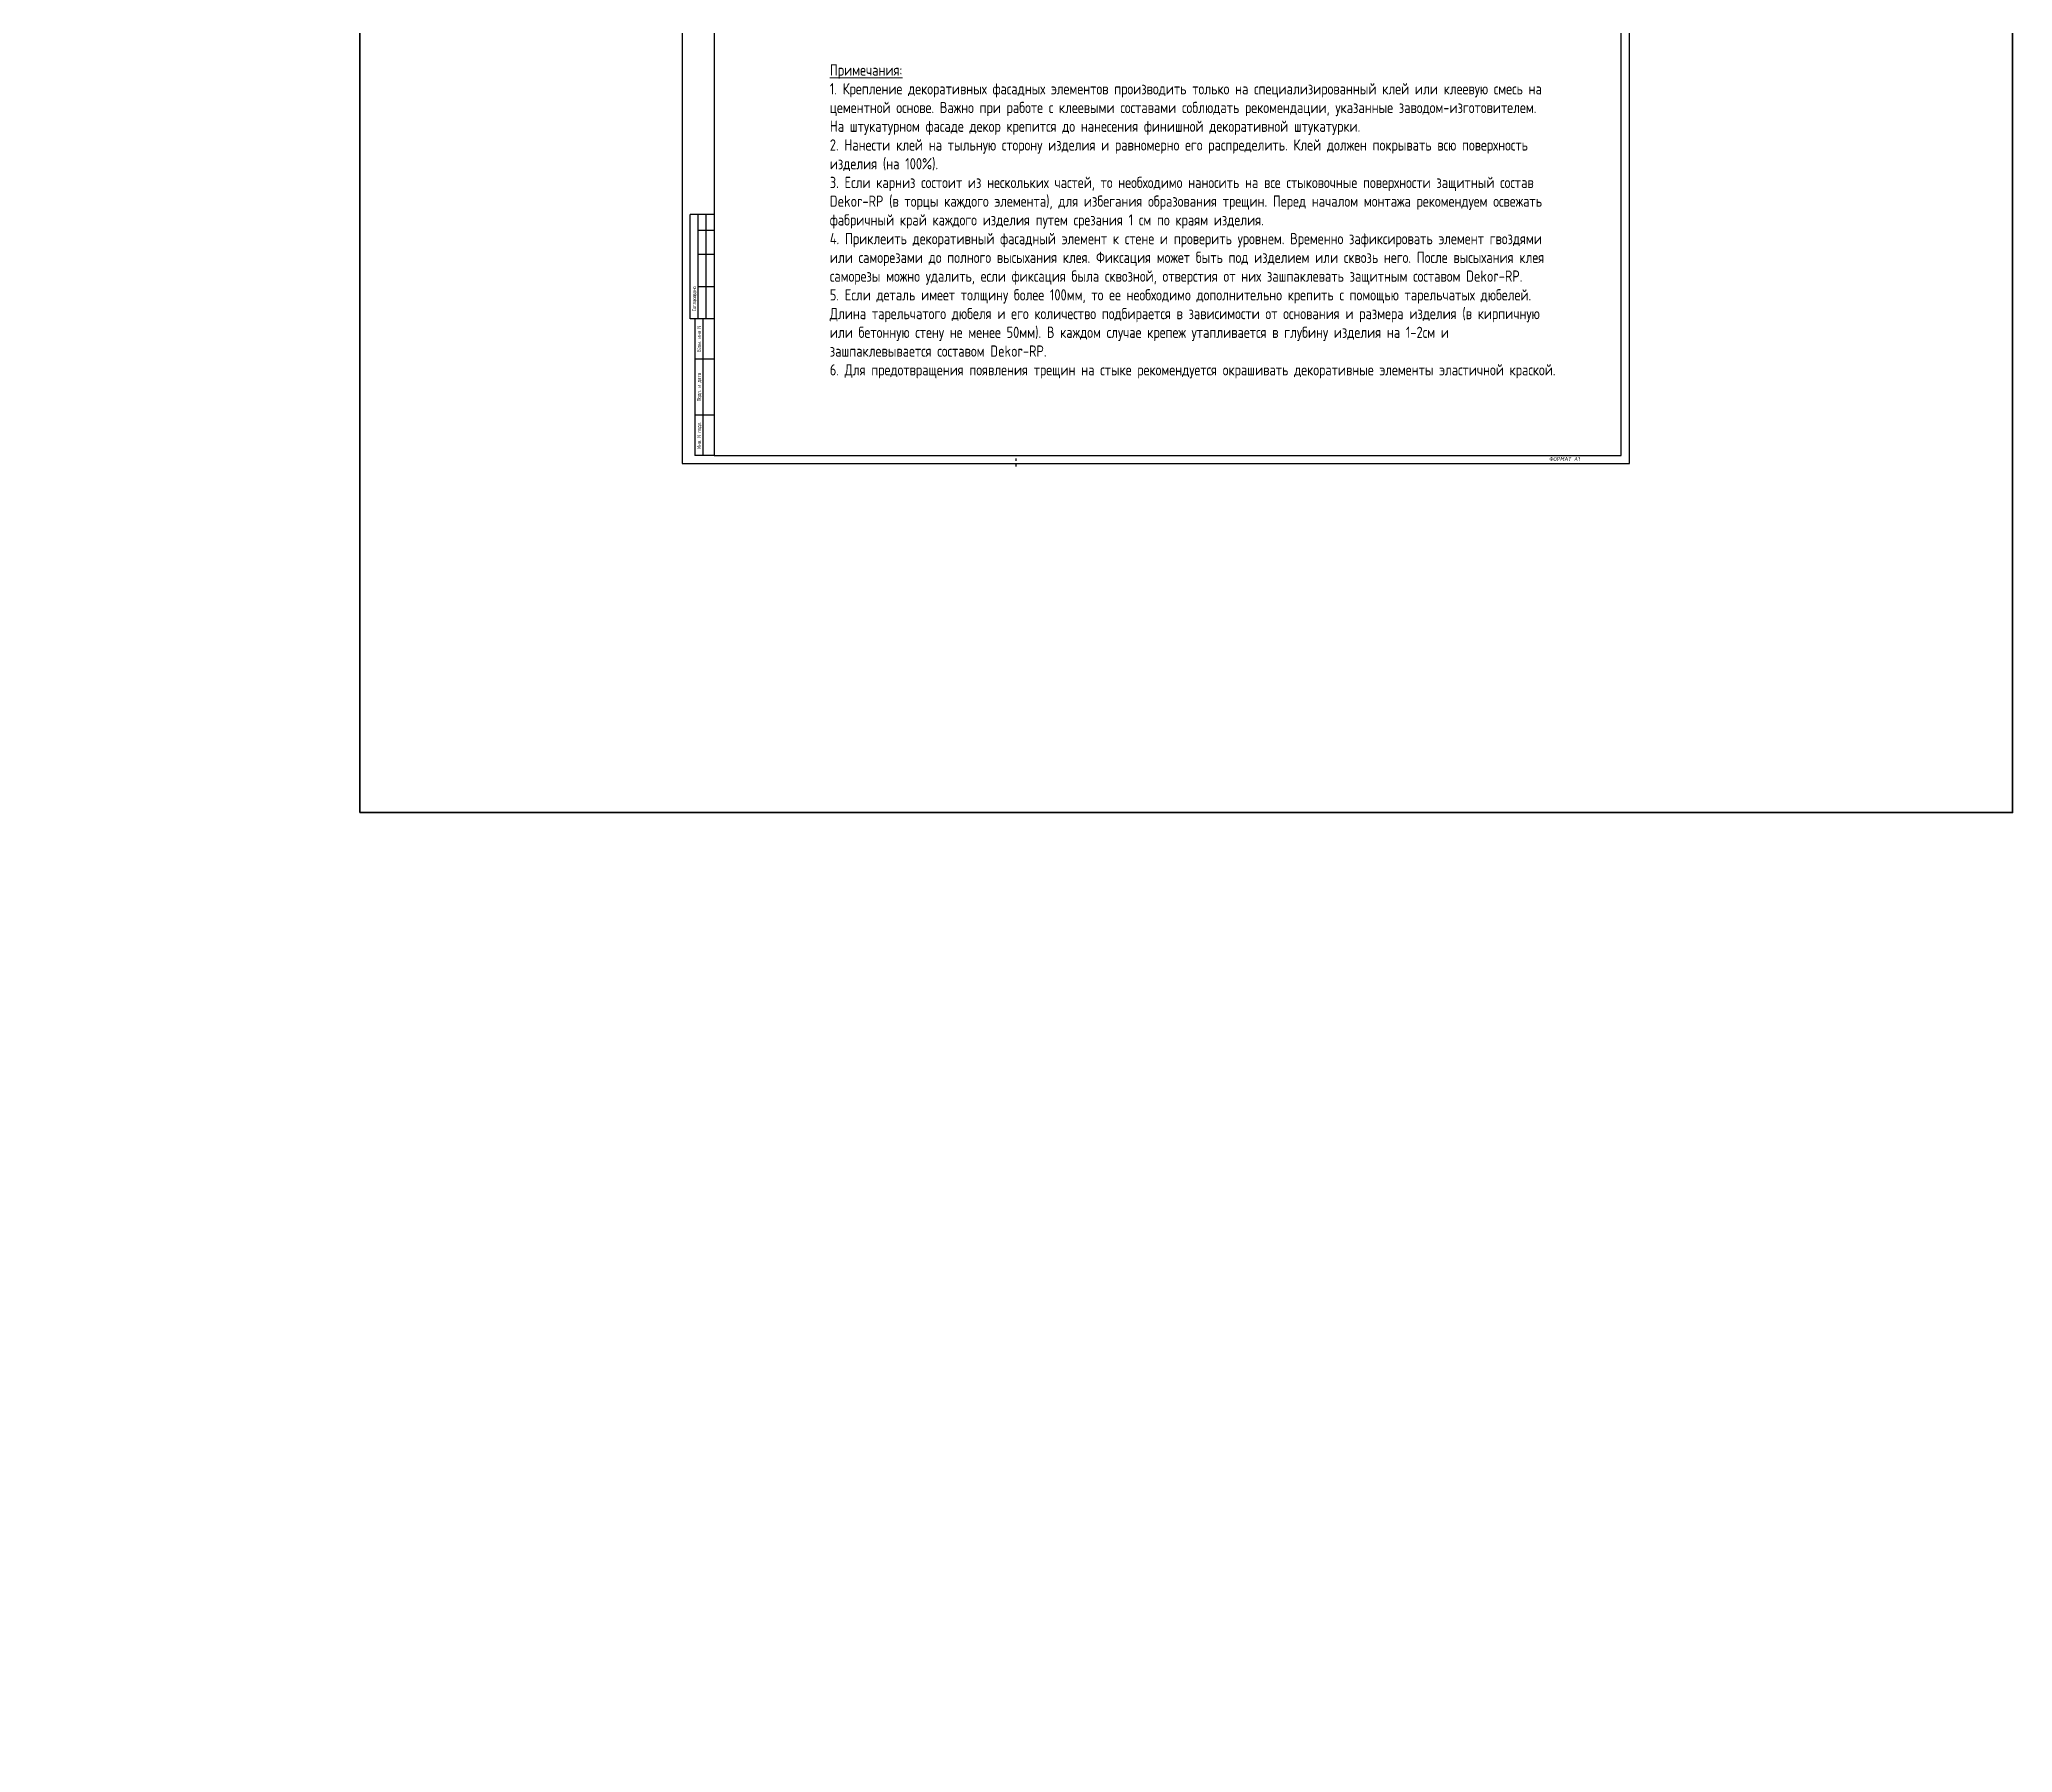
# Model space of a CAD drawing. Header units: millimetres. Extents: x -354900 to 8840672, y 0 to 292181.
# Drawn here: x 0 to 1229, y 138401 to 139468 of the extents above; entities that cross this region are included whole.
import ezdxf
from ezdxf import colors
from ezdxf.entities.mleader import LeaderData, LeaderLine
from ezdxf.enums import TextEntityAlignment as Align
from ezdxf.math import Vec2, Vec3

# ---------------------------------------------------------------- set-up
doc = ezdxf.new("R2010")
doc.units = ezdxf.units.MM
doc.header["$MEASUREMENT"] = 0
doc.linetypes.add('ACAD_ISO03W100', pattern=[30, 12, -18])
doc.layers.get('0').update_dxf_attribs({"color": 250, "lineweight": 9})
doc.layers.add('_RAMKA', color=7, linetype='Continuous')
for name, color, linetype, lineweight in [('_STAMP', 250, 'Continuous', 30), ('_TEXT', 189, 'Continuous', 30), ('SG_Аннотации', 7, 'Continuous', 5), ('АР_Размеры', 175, 'Continuous', 9)]:
    doc.layers.add(name, color=color, linetype=linetype, lineweight=lineweight)
doc.styles.add('ISOCPEUR', font='isocpeur.ttf', dxfattribs={"width": 0.7})
doc.styles.add('SG_Arial_2.5_Размеры-выноски', font='arial.ttf', dxfattribs={"width": 0.7})
doc.styles.add('SIMPLEX', font='simplex.shx', dxfattribs={"width": 0.85, "oblique": 7})
doc.styles.get("Standard").update_dxf_attribs({"font": 'isocpeur.ttf'})

# ---------------------------------------------------------------- blocks, each defined once
blk = doc.blocks.new('_Dot')
at = {"color": 0, "linetype": 'ByBlock', "lineweight": -2}
blk.add_line((-0.5, 0), (-1, 0), dxfattribs=at)
at = {"color": 0, "linetype": 'ByBlock', "lineweight": -2, "const_width": 0.5}
blk.add_lwpolyline([(-0.25, 0, 1), (0.25, 0, 1)], format="xyb", close=True, dxfattribs=at)
blk = doc.blocks.new('_DOP_POLE')
at = {"layer": '_STAMP'}
for p, q in [((-15, 85), (-15, 150)), ((0, 150), (-15, 150)), ((-10, 85), (-10, 150)), ((-5, 85), (-5, 150)), ((0, 150), (0, 0)), ((0, 140), (-10, 140)), ((0, 125), (-10, 125)), ((0, 105), (-10, 105)), ((0, 85), (-15, 85)), ((-12, 85), (-12, 0)), ((-7, 85), (-7, 0)), ((0, 60), (-12, 60)), ((0, 25), (-12, 25)), ((0, 0), (-12, 0))]:
    blk.add_line(p, q, dxfattribs=at)
at = {"layer": '_TEXT', "style": 'ISOCPEUR', "width": 0.7}
for s, p in [('Согласовано', (-12.5, 97.5)), ('Взам. инв N', (-9.5, 72.5)), ('Подп. и дата', (-9.5, 42.5)), ('Инв. N подл.', (-9.5, 12.5))]:
    blk.add_text(s, height=2.5, rotation=90, dxfattribs=at).set_placement(p, align=Align.MIDDLE_CENTER)
blk = doc.blocks.new('*U792')
at = {"color": 0}
for p, q in [((577, 827), (577, 834)), ((587, 827), (577, 827))]:
    blk.add_line(p, q, dxfattribs=at)
at = {"layer": '_RAMKA', "color": 253, "linetype": 'ACAD_ISO03W100', "ltscale": 0.12}
for p, q in [((210, 834), (210, 841)), ((210, 0), (210, 7))]:
    blk.add_line(p, q, dxfattribs=at)
at = {"layer": '_RAMKA', "color": 0}
for points in [[(2, 2), (592, 2), (592, 839), (2, 839)], [(22, 7), (587, 7), (587, 834), (22, 834)]]:
    blk.add_lwpolyline(points, close=True, dxfattribs=at)
at = {"layer": '_RAMKA'}
blk.add_blockref('_DOP_POLE', (22, 7), dxfattribs=at)
at = {"layer": '_RAMKA', "color": 8, "insert": (23, 836.5), "char_height": 2.2, "attachment_point": 4, "style": 'SIMPLEX'}
blk.add_mtext_dynamic_manual_height_columns('Формат: 841x594', width=59.756, gutter_width=12.5, heights=[0], dxfattribs=at)
at = {"layer": '_RAMKA', "color": 8, "style": 'SIMPLEX', "oblique": 7, "width": 0.85}
blk.add_attdef('ФОРМАТ_А', (542, 3.5), '', height=2.5, dxfattribs=at)

msp = doc.modelspace()

# ---------------------------------------------------------------- linework, layer by layer
at = {"layer": 'АР_Размеры', "color": 1, "lineweight": 40, "ltscale": 100}
msp.add_lwpolyline([(199.5, 138986.6), (1229, 138986.6), (1229, 140145.2), (199.5, 140145.2)], close=True, dxfattribs=at)

# ---------------------------------------------------------------- block references
at = {"layer": '_RAMKA', "color": 7}
msp.add_blockref('*U792', (398.3, 139202.1), dxfattribs=at).add_auto_attribs({'ФОРМАТ_А': 'ФОРМАТ А1'})

# ---------------------------------------------------------------- texts
at = {"layer": 'АР_Размеры', "insert": (492.3, 139452.6), "char_height": 6.25, "width": 448.722, "attachment_point": 1, "style": 'SG_Arial_2.5_Размеры-выноски'}
msp.add_mtext('{\\fISOCPEUR|b0|i0|c204|p34;\\H1.12x;\\W0.8;\\LПримечания:\\P\\fISOCPEUR|b0|i0|c0|p34;\\l1. \\fISOCPEUR|b0|i0|c204|p34;Крепление декоративных фасадных элементов производить только на специализированный клей или клеевую смесь на цементной основе\\fISOCPEUR|b0|i0|c0|p34;. \\fISOCPEUR|b0|i0|c204|p34;Важно при работе с клеевыми составами соблюдать рекомендации\\fISOCPEUR|b0|i0|c0|p34;, \\fISOCPEUR|b0|i0|c204|p34;указанные заводом\\fISOCPEUR|b0|i0|c0|p34;-\\fISOCPEUR|b0|i0|c204|p34;изготовителем\\fISOCPEUR|b0|i0|c0|p34;. \\fISOCPEUR|b0|i0|c204|p34;На штукатурном фасаде декор крепится до нанесения финишной декоративной штукатурки.\\P\\fISOCPEUR|b0|i0|c0|p34;2. \\fISOCPEUR|b0|i0|c204|p34;Нанести клей на тыльную сторону изделия и равномерно его распределить\\fISOCPEUR|b0|i0|c0|p34;. \\fISOCPEUR|b0|i0|c204|p34;Клей должен покрывать всю поверхность изделия \\fISOCPEUR|b0|i0|c0|p34;(\\fISOCPEUR|b0|i0|c204|p34;на 10\\fISOCPEUR|b0|i0|c0|p34;0%).\\P3. \\fISOCPEUR|b0|i0|c204|p34;Если карниз состоит из нескольких частей\\fISOCPEUR|b0|i0|c0|p34;, \\fISOCPEUR|b0|i0|c204|p34;то необходимо наносить на все стыковочные поверхности защитный состав \\fISOCPEUR|b0|i0|c0|p34;Dekor-RP (\\fISOCPEUR|b0|i0|c204|p34;в торцы каждого элемента\\fISOCPEUR|b0|i0|c0|p34;), \\fISOCPEUR|b0|i0|c204|p34;для избегания образования трещин\\fISOCPEUR|b0|i0|c0|p34;. \\fISOCPEUR|b0|i0|c204|p34;Перед началом монтажа рекомендуем освежать фабричный край каждого изделия путем срезания \\fISOCPEUR|b0|i0|c0|p34;1 \\fISOCPEUR|b0|i0|c204|p34;см по краям изделия\\fISOCPEUR|b0|i0|c0|p34;.\\P4. \\fISOCPEUR|b0|i0|c204|p34;Приклеить декоративный фасадный элемент к стене и проверить уровнем\\fISOCPEUR|b0|i0|c0|p34;. \\fISOCPEUR|b0|i0|c204|p34;Временно зафиксировать элемент гвоздями или саморезами до полного высыхания клея\\fISOCPEUR|b0|i0|c0|p34;. \\fISOCPEUR|b0|i0|c204|p34;Фиксация может быть под изделием или сквозь него\\fISOCPEUR|b0|i0|c0|p34;. \\fISOCPEUR|b0|i0|c204|p34;После высыхания клея саморезы можно удалить\\fISOCPEUR|b0|i0|c0|p34;, \\fISOCPEUR|b0|i0|c204|p34;если фиксация была сквозной\\fISOCPEUR|b0|i0|c0|p34;, \\fISOCPEUR|b0|i0|c204|p34;отверстия от них зашпаклевать защитным составом \\fISOCPEUR|b0|i0|c0|p34;Dekor-RP.\\P5. \\fISOCPEUR|b0|i0|c204|p34;Если деталь имеет толщину более \\fISOCPEUR|b0|i0|c0|p34;100\\fISOCPEUR|b0|i0|c204|p34;мм\\fISOCPEUR|b0|i0|c0|p34;, \\fISOCPEUR|b0|i0|c204|p34;то ее необходимо дополнительно крепить с помощью тарельчатых дюбелей\\fISOCPEUR|b0|i0|c0|p34;.  \\fISOCPEUR|b0|i0|c204|p34;Длина тарельчатого дюбеля и его количество подбирается в зависимости от основания и размера изделия \\fISOCPEUR|b0|i0|c0|p34;(\\fISOCPEUR|b0|i0|c204|p34;в кирпичную или бетонную стену не менее \\fISOCPEUR|b0|i0|c0|p34;50\\fISOCPEUR|b0|i0|c204|p34;мм\\fISOCPEUR|b0|i0|c0|p34;). \\fISOCPEUR|b0|i0|c204|p34;В каждом случае крепеж утапливается в глубину изделия на \\fISOCPEUR|b0|i0|c0|p34;1-2\\fISOCPEUR|b0|i0|c204|p34;см и зашпаклевывается составом \\fISOCPEUR|b0|i0|c0|p34;Dekor-RP.\\P6. \\fISOCPEUR|b0|i0|c204|p34;Для предотвращения появления трещин на стыке рекомендуется окрашивать декоративные элементы эластичной краской\\fISOCPEUR|b0|i0|c0|p34;.}', dxfattribs=at)

# ---------------------------------------------------------------- leaders
at = {"layer": 'SG_Аннотации'}
ml = msp.add_multileader_mtext('Standard', dxfattribs=at)
ml.set_content('{\\W0.7;Защитный слой}', color=256)
ml.set_leader_properties()
ml.set_arrow_properties(name='DOT')
ml.build(insert=Vec2(0, 0))
ml.multileader.update_dxf_attribs({"has_dogleg": 0, "text_left_attachment_type": 6, "text_right_attachment_type": 6, "dogleg_length": 0, "arrow_head_size": 3.75})
ctx = ml.context
ctx.base_point, ctx.char_height, ctx.arrow_head_size, ctx.landing_gap_size, ctx.plane_origin = Vec3(47.2, 140640.7), 5, 3.75, 0.278, Vec3(197.9, 140728.1)
ctx.left_attachment, ctx.right_attachment = 6, 6
notes = []
notes.append((ctx, [(0, (0, 0, 0), (0, 0), (1, 0), 1, [])]))
ctx.mtext.insert, ctx.mtext.width, ctx.mtext.flow_direction = Vec3(47.4, 140646.7), 66.554, 5
ml = msp.add_multileader_mtext('Standard', dxfattribs=at)
ml.set_content('{\\W0.7;Защитный слой}', color=256)
ml.set_leader_properties()
ml.set_arrow_properties(name='DOT')
ml.build(insert=Vec2(0, 0))
ml.multileader.update_dxf_attribs({"has_dogleg": 0, "text_left_attachment_type": 6, "text_right_attachment_type": 6, "dogleg_length": 0, "arrow_head_size": 3.75})
ctx = ml.context
ctx.base_point, ctx.char_height, ctx.arrow_head_size, ctx.landing_gap_size, ctx.plane_origin = Vec3(790.7, 139676), 5, 3.75, 0.278, Vec3(941.5, 139763.4)
ctx.left_attachment, ctx.right_attachment = 6, 6
notes.append((ctx, [(0, (0, 0, 0), (0, 0), (1, 0), 1, [])]))
ctx.mtext.insert, ctx.mtext.width, ctx.mtext.flow_direction = Vec3(791, 139682), 66.554, 5
for ctx, leaders in notes:
    for number, flags, end, landing, length, lines in leaders:
        leader = LeaderData()
        leader.index, (leader.has_last_leader_line, leader.has_dogleg_vector, leader.attachment_direction) = number, flags
        leader.last_leader_point, leader.dogleg_vector, leader.dogleg_length = Vec3(end), Vec3(landing), length
        for number, points, colour, breaks in lines:
            line = LeaderLine()
            line.index, line.vertices, line.color, line.breaks = number, Vec3.list(points), colors.encode_raw_color(colour), breaks
            leader.lines.append(line)
        ctx.leaders.append(leader)

doc.saveas('drawing.dxf')
